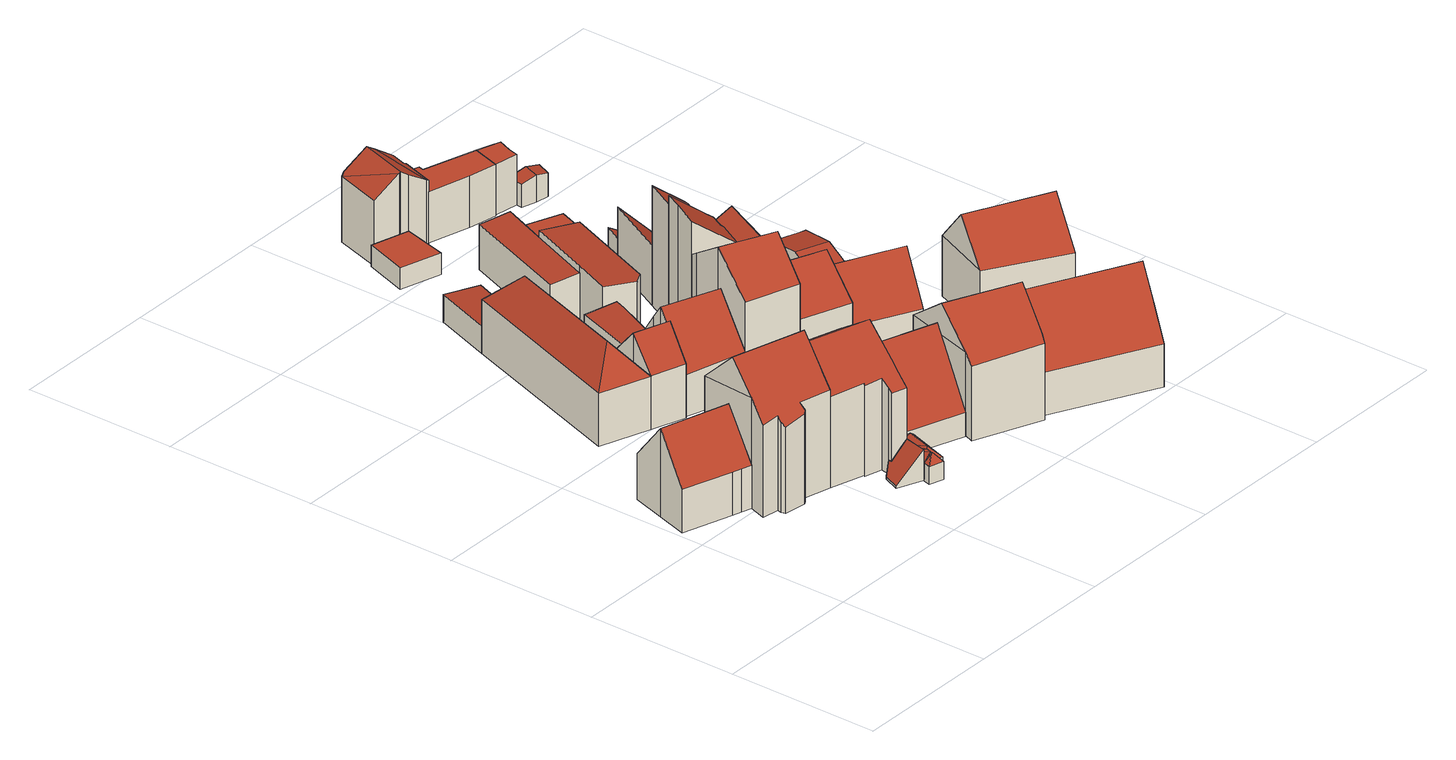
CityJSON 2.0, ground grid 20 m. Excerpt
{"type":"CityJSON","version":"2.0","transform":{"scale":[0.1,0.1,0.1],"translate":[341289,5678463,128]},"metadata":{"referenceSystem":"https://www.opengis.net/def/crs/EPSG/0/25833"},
"CityObjects":{
"building1":{"type":"Building","attributes":{"Dachtyp_tdc":"tdcGableRoof","Gemeindeschluessel":14729160,"Dachneigung":53.27,"QualitaetDacherkennung":52,"Geometrietyp2DReferenz":"3000","function":"31001_9998","roofType":"3100","measuredHeight":11.56},"geometry":[{"type":"MultiSurface","lod":"2","boundaries":[[[0,1,2,3]],[[1,4,5,2]],[[4,6,7,5]],[[6,8,9,7]],[[8,10,11,9]],[[10,12,13,11]],[[12,14,15,13]],[[14,0,3,15]],[[10,8,6,4]],[[4,1,0,14,12,10]],[[3,2,5,7,9,11,13,15]]],"semantics":{"surfaces":[{"type":"WallSurface"},{"type":"RoofSurface"},{"type":"GroundSurface"}],"values":[0,0,0,0,0,0,0,0,1,1,2]}}]},
"building2":{"type":"Building","attributes":{"Dachtyp_tdc":"tdcFreeFormRoof","Gemeindeschluessel":14729160,"Dachneigung":43.11,"QualitaetDacherkennung":48,"Geometrietyp2DReferenz":"3000","function":"31001_9998","roofType":"5000","measuredHeight":18},"geometry":[{"type":"MultiSurface","lod":"2","boundaries":[[[16,17,18,19]],[[17,20,21,18]],[[20,22,23,21]],[[22,24,25,23]],[[24,26,27,25]],[[26,28,29,27]],[[28,30,31,29]],[[30,32,13,31]],[[32,33,9,13]],[[33,34,35,9]],[[34,36,37,35]],[[36,16,19,37]],[[38,34,33,39]],[[17,16,36,38,39,32,30,28,26,24,22,20]],[[33,32,39]],[[36,34,38]],[[19,18,21,23,25,27,29,31,13,9,35,37]]],"semantics":{"surfaces":[{"type":"WallSurface"},{"type":"RoofSurface"},{"type":"GroundSurface"}],"values":[0,0,0,0,0,0,0,0,0,0,0,0,1,1,0,0,2]}}]},
"building3":{"type":"Building","attributes":{"Dachtyp_tdc":"tdcPolyFlatRoof","Gemeindeschluessel":14729160,"Dachneigung":46.78,"QualitaetDacherkennung":20,"Geometrietyp2DReferenz":"3000","function":"31001_9998","roofType":"2100","measuredHeight":4.08},"geometry":[{"type":"MultiSurface","lod":"2","boundaries":[[[40,41,42,43]],[[41,44,45,42]],[[44,46,47,45]],[[46,48,49,47]],[[48,50,51,49]],[[50,40,43,51]],[[50,48,46,44,41,40]],[[43,42,45,47,49,51]]],"semantics":{"surfaces":[{"type":"WallSurface"},{"type":"RoofSurface"},{"type":"GroundSurface"}],"values":[0,0,0,0,0,0,1,2]}}]},
"building4":{"type":"Building","attributes":{"Dachtyp_tdc":"tdcGableRoof","Gemeindeschluessel":14729160,"Dachneigung":35.39,"QualitaetDacherkennung":64,"Geometrietyp2DReferenz":"3000","function":"31001_9998","roofType":"3100","measuredHeight":15.98},"geometry":[{"type":"MultiSurface","lod":"2","boundaries":[[[52,53,54,55]],[[53,56,57,54]],[[56,58,59,57]],[[58,60,61,59]],[[60,62,63,61]],[[62,64,65,63]],[[64,66,67,65]],[[66,68,69,67]],[[68,70,19,69]],[[70,71,37,19]],[[71,72,73,37]],[[72,74,35,73]],[[74,75,76,35]],[[75,52,55,76]],[[72,71,70,68,66,64,62,60,58,56,53,52]],[[52,75,74,72]],[[55,54,57,59,61,63,65,67,69,19,37,73,35,76]]],"semantics":{"surfaces":[{"type":"WallSurface"},{"type":"RoofSurface"},{"type":"GroundSurface"}],"values":[0,0,0,0,0,0,0,0,0,0,0,0,0,0,1,1,2]}}]},
"building5":{"type":"Building","attributes":{"Dachtyp_tdc":"tdcFreeFormRoof","Gemeindeschluessel":14729160,"Dachneigung":43.43,"QualitaetDacherkennung":20,"Geometrietyp2DReferenz":"3000","function":"31001_9998","roofType":"5000","measuredHeight":3.56},"geometry":[{"type":"MultiSurface","lod":"2","boundaries":[[[77,78,79,80]],[[78,81,51,79]],[[81,82,49,51]],[[82,83,84,49]],[[83,85,86,84]],[[85,87,88,86]],[[87,89,90,88]],[[89,91,92,90]],[[91,93,94,92]],[[93,77,80,94]],[[95,96,97,93,91]],[[98,95,91,89]],[[99,98,89,87]],[[100,99,87,85]],[[100,85,83]],[[83,99,100]],[[83,98,99]],[[83,95,98]],[[82,95,83]],[[82,96,95]],[[96,82,81]],[[101,97,96,81,78]],[[101,78,77]],[[97,101,77,93]],[[80,79,51,49,84,86,88,90,92,94]]],"semantics":{"surfaces":[{"type":"WallSurface"},{"type":"RoofSurface"},{"type":"GroundSurface"}],"values":[0,0,0,0,0,0,0,0,0,0,1,1,1,1,1,1,1,1,1,1,1,1,1,1,2]}}]},
"building6":{"type":"Building","attributes":{"Gemeindeschluessel":14729160,"Geometrietyp2DReferenz":"3000","function":"31001_9998","roofType":"9999"},"children":["building6-1","building6-2"]},
"building6-1":{"type":"BuildingPart","attributes":{"Dachtyp_tdc":"tdcGableRoof","Dachneigung":47.84,"QualitaetDacherkennung":68,"Geometrietyp2DReferenz":"3000","roofType":"3100","measuredHeight":10.83},"parents":["building6"],"geometry":[{"type":"MultiSurface","lod":"2","boundaries":[[[102,103,104,105,106]],[[103,107,108,104]],[[107,109,110,108]],[[109,111,112,110]],[[111,113,114,115,112]],[[109,107,103,102,116]],[[116,113,111,109]],[[117,105,104,108,110,112,115]],[[102,106,118,116]],[[106,105,117,118]],[[118,114,113,116]],[[117,115,114,118]]],"semantics":{"surfaces":[{"type":"WallSurface"},{"type":"RoofSurface"},{"type":"GroundSurface"},{"type":"ClosureSurface"}],"values":[0,0,0,0,0,1,1,2,0,3,0,3]}}]},
"building6-2":{"type":"BuildingPart","attributes":{"Dachtyp_tdc":"tdcHipRoof","Dachneigung":48.34,"QualitaetDacherkennung":79,"Geometrietyp2DReferenz":"3000","roofType":"3200","measuredHeight":10.8},"parents":["building6"],"geometry":[{"type":"MultiSurface","lod":"2","boundaries":[[[119,120,121,122]],[[120,123,124,121]],[[123,125,126,124]],[[125,106,105,126]],[[114,119,122,115]],[[119,114,127]],[[125,123,120,128]],[[114,118,106,125,128,127]],[[120,119,127,128]],[[122,121,124,126,105,117,115]],[[118,117,105,106]],[[114,115,117,118]]],"semantics":{"surfaces":[{"type":"WallSurface"},{"type":"RoofSurface"},{"type":"GroundSurface"},{"type":"ClosureSurface"}],"values":[0,0,0,0,0,1,1,1,1,2,3,3]}}]},
"building7":{"type":"Building","attributes":{"Dachtyp_tdc":"tdcPolyFlatRoof","Gemeindeschluessel":14729160,"Dachneigung":3.84,"QualitaetDacherkennung":62,"Geometrietyp2DReferenz":"3000","function":"31001_9998","roofType":"2100","measuredHeight":6.87},"geometry":[{"type":"MultiSurface","lod":"2","boundaries":[[[107,129,130,131]],[[129,132,133,130]],[[132,134,135,133]],[[134,136,137,135]],[[136,138,139,137]],[[138,107,131,139]],[[138,136,134,132,129,107]],[[131,130,133,135,137,139]]],"semantics":{"surfaces":[{"type":"WallSurface"},{"type":"RoofSurface"},{"type":"GroundSurface"}],"values":[0,0,0,0,0,0,1,2]}}]},
"building8":{"type":"Building","attributes":{"Dachtyp_tdc":"tdcGableRoof","Gemeindeschluessel":14729160,"Dachneigung":52.69,"QualitaetDacherkennung":58,"Geometrietyp2DReferenz":"3000","function":"31001_9998","roofType":"3100","measuredHeight":11.39},"geometry":[{"type":"MultiSurface","lod":"2","boundaries":[[[140,141,142,143]],[[141,144,145,142]],[[144,146,147,145]],[[146,148,149,147]],[[148,150,151,149]],[[150,152,153,151]],[[152,154,155,153]],[[154,140,143,155]],[[150,148,146,144]],[[144,141,140,154,152,150]],[[143,142,145,147,149,151,153,155]]],"semantics":{"surfaces":[{"type":"WallSurface"},{"type":"RoofSurface"},{"type":"GroundSurface"}],"values":[0,0,0,0,0,0,0,0,1,1,2]}}]},
"building9":{"type":"Building","attributes":{"Dachtyp_tdc":"tdcFreeFormRoof","Gemeindeschluessel":14729160,"Dachneigung":55.13,"QualitaetDacherkennung":49,"Geometrietyp2DReferenz":"3000","function":"31001_9998","roofType":"5000","measuredHeight":11.74},"geometry":[{"type":"MultiSurface","lod":"2","boundaries":[[[156,157,158,159]],[[157,160,161,158]],[[160,162,163,161]],[[162,164,165,163]],[[164,156,159,165]],[[164,166,167,156]],[[166,162,160,157,167]],[[157,156,167]],[[164,162,166]],[[159,158,161,163,165]]],"semantics":{"surfaces":[{"type":"WallSurface"},{"type":"RoofSurface"},{"type":"GroundSurface"}],"values":[0,0,0,0,0,1,1,0,0,2]}}]},
"building10":{"type":"Building","attributes":{"Dachtyp_tdc":"tdcPolyFlatRoof","Gemeindeschluessel":14729160,"Dachneigung":3.9,"QualitaetDacherkennung":78,"Geometrietyp2DReferenz":"3000","function":"31001_9998","roofType":"2100","measuredHeight":3.6},"geometry":[{"type":"MultiSurface","lod":"2","boundaries":[[[168,169,170,171]],[[169,172,124,170]],[[172,173,121,124]],[[173,168,171,121]],[[173,172,169,168]],[[171,170,124,121]]],"semantics":{"surfaces":[{"type":"WallSurface"},{"type":"RoofSurface"},{"type":"GroundSurface"}],"values":[0,0,0,0,1,2]}}]},
"building11":{"type":"Building","attributes":{"Dachtyp_tdc":"tdcPolyFlatRoof","Gemeindeschluessel":14729160,"Dachneigung":11.31,"QualitaetDacherkennung":52,"Geometrietyp2DReferenz":"3000","function":"31001_9998","roofType":"2100","measuredHeight":2.86},"geometry":[{"type":"MultiSurface","lod":"2","boundaries":[[[174,175,176,177]],[[175,178,139,176]],[[178,179,137,139]],[[179,174,177,137]],[[179,178,175,174]],[[177,176,139,137]]],"semantics":{"surfaces":[{"type":"WallSurface"},{"type":"RoofSurface"},{"type":"GroundSurface"}],"values":[0,0,0,0,1,2]}}]},
"building12":{"type":"Building","attributes":{"Dachtyp_tdc":"tdcPolyFlatRoof","Gemeindeschluessel":14729160,"Dachneigung":11.25,"QualitaetDacherkennung":37,"Geometrietyp2DReferenz":"3000","function":"31001_9998","roofType":"2100","measuredHeight":2.86},"geometry":[{"type":"MultiSurface","lod":"2","boundaries":[[[180,174,177,176]],[[174,181,182,177]],[[181,183,184,182]],[[183,185,186,184]],[[185,180,176,186]],[[185,183,181,174,180]],[[176,177,182,184,186]]],"semantics":{"surfaces":[{"type":"WallSurface"},{"type":"RoofSurface"},{"type":"GroundSurface"}],"values":[0,0,0,0,0,1,2]}}]},
"building13":{"type":"Building","attributes":{"Dachtyp_tdc":"tdcFreeFormRoof","Gemeindeschluessel":14729160,"Dachneigung":37.39,"QualitaetDacherkennung":74,"Geometrietyp2DReferenz":"3000","function":"31001_9998","roofType":"5000","measuredHeight":14.71},"geometry":[{"type":"MultiSurface","lod":"2","boundaries":[[[187,188,189,190]],[[188,191,192,189]],[[191,193,194,192]],[[193,195,196,194]],[[195,197,198,196]],[[197,187,190,198]],[[199,193,191,200]],[[197,195,199,200,188,187]],[[191,188,200]],[[195,193,199]],[[190,189,192,194,196,198]]],"semantics":{"surfaces":[{"type":"WallSurface"},{"type":"RoofSurface"},{"type":"GroundSurface"}],"values":[0,0,0,0,0,0,1,1,0,0,2]}}]},
"building14":{"type":"Building","attributes":{"Gemeindeschluessel":14729160,"Geometrietyp2DReferenz":"3000","function":"31001_9998","roofType":"9999"},"children":["building14-1","building14-2","building14-3"]},
"building14-1":{"type":"BuildingPart","attributes":{"Dachtyp_tdc":"tdcPolyFlatRoof","Dachneigung":37.48,"QualitaetDacherkennung":53,"Geometrietyp2DReferenz":"3000","roofType":"2100","measuredHeight":16.77},"parents":["building14"],"geometry":[{"type":"MultiSurface","lod":"2","boundaries":[[[201,202,203,204,205]],[[202,206,207,208,203]],[[209,210,211,212,213]],[[210,214,215,211]],[[214,216,217,215]],[[216,218,219,217]],[[218,216,214,210,209,206,202,201,220]],[[204,203,208,212,211,215,217,219]],[[209,213,207,206]],[[213,212,208,207]],[[205,220,201]],[[204,219,218,220,205]]],"semantics":{"surfaces":[{"type":"WallSurface"},{"type":"RoofSurface"},{"type":"GroundSurface"},{"type":"ClosureSurface"}],"values":[0,0,0,0,0,0,1,2,0,3,0,3]}}]},
"building14-2":{"type":"BuildingPart","attributes":{"Dachtyp_tdc":"tdcPolyFlatRoof","Dachneigung":37.72,"QualitaetDacherkennung":62,"Geometrietyp2DReferenz":"3000","roofType":"2100","measuredHeight":15.59},"parents":["building14"],"geometry":[{"type":"MultiSurface","lod":"2","boundaries":[[[207,221,222,208]],[[221,223,224,222]],[[223,225,226,224]],[[225,213,212,226]],[[213,225,223,221,207]],[[208,222,224,226,212]],[[208,212,213,207]]],"semantics":{"surfaces":[{"type":"WallSurface"},{"type":"RoofSurface"},{"type":"GroundSurface"},{"type":"ClosureSurface"}],"values":[0,0,0,0,1,2,3]}}]},
"building14-3":{"type":"BuildingPart","attributes":{"Dachtyp_tdc":"tdcGableRoof","Dachneigung":33.94,"QualitaetDacherkennung":53,"Geometrietyp2DReferenz":"3000","roofType":"3100","measuredHeight":16.5},"parents":["building14"],"geometry":[{"type":"MultiSurface","lod":"2","boundaries":[[[227,228,229,219,218]],[[228,230,231,229]],[[230,232,233,231]],[[232,234,147,233]],[[234,235,236,147]],[[235,237,142,236]],[[237,205,204,142]],[[235,234,232,230]],[[230,228,227,220,205,237,235]],[[219,229,231,233,147,236,142,204]],[[218,220,227]],[[219,204,205,220,218]]],"semantics":{"surfaces":[{"type":"WallSurface"},{"type":"RoofSurface"},{"type":"GroundSurface"},{"type":"ClosureSurface"}],"values":[0,0,0,0,0,0,0,1,1,2,0,3]}}]},
"building15":{"type":"Building","attributes":{"Dachtyp_tdc":"tdcPolyFlatRoof","Gemeindeschluessel":14729160,"Dachneigung":5.86,"QualitaetDacherkennung":78,"Geometrietyp2DReferenz":"3000","function":"31001_9998","roofType":"2100","measuredHeight":7.27},"geometry":[{"type":"MultiSurface","lod":"2","boundaries":[[[238,239,240,241]],[[239,242,243,240]],[[242,244,245,243]],[[244,246,247,245]],[[246,248,249,247]],[[248,238,241,249]],[[248,246,244,242,239,238]],[[241,240,243,245,247,249]]],"semantics":{"surfaces":[{"type":"WallSurface"},{"type":"RoofSurface"},{"type":"GroundSurface"}],"values":[0,0,0,0,0,0,1,2]}}]},
"building16":{"type":"Building","attributes":{"Dachtyp_tdc":"tdcPolyFlatRoof","Gemeindeschluessel":14729160,"Dachneigung":5.44,"QualitaetDacherkennung":81,"Geometrietyp2DReferenz":"3000","function":"31001_9998","roofType":"2100","measuredHeight":6.27},"geometry":[{"type":"MultiSurface","lod":"2","boundaries":[[[250,251,245,252]],[[251,253,243,245]],[[253,254,255,243]],[[254,256,257,255]],[[256,258,259,257]],[[258,250,252,259]],[[258,256,254,253,251,250]],[[252,245,243,255,257,259]]],"semantics":{"surfaces":[{"type":"WallSurface"},{"type":"RoofSurface"},{"type":"GroundSurface"}],"values":[0,0,0,0,0,0,1,2]}}]},
"building17":{"type":"Building","attributes":{"Dachtyp_tdc":"tdcLeanToRoof","Gemeindeschluessel":14729160,"Dachneigung":0,"QualitaetDacherkennung":100,"Geometrietyp2DReferenz":"3000","function":"31001_9998","roofType":"2100","measuredHeight":2.85},"geometry":[{"type":"MultiSurface","lod":"2","boundaries":[[[260,261,262,263]],[[261,264,265,262]],[[264,266,267,265]],[[266,260,263,267]],[[266,264,261,260]],[[263,262,265,267]]],"semantics":{"surfaces":[{"type":"WallSurface"},{"type":"RoofSurface"},{"type":"GroundSurface"}],"values":[0,0,0,0,1,2]}}]},
"building18":{"type":"Building","attributes":{"Dachtyp_tdc":"tdcGableRoof","Gemeindeschluessel":14729160,"Dachneigung":35.5,"QualitaetDacherkennung":65,"Geometrietyp2DReferenz":"3000","function":"31001_9998","roofType":"3100","measuredHeight":11.97},"geometry":[{"type":"MultiSurface","lod":"2","boundaries":[[[268,269,270,271]],[[269,272,273,270]],[[272,274,275,273]],[[274,276,277,275]],[[276,278,279,277]],[[278,280,281,279]],[[280,282,283,281]],[[282,284,285,283]],[[284,286,287,285]],[[286,288,289,287]],[[288,290,291,289]],[[290,292,293,291]],[[292,268,271,293]],[[288,286,284,282]],[[282,280,278,276,274,272,269,268,292,290,288]],[[271,270,273,275,277,279,281,283,285,287,289,291,293]]],"semantics":{"surfaces":[{"type":"WallSurface"},{"type":"RoofSurface"},{"type":"GroundSurface"}],"values":[0,0,0,0,0,0,0,0,0,0,0,0,0,1,1,2]}}]},
"building19":{"type":"Building","attributes":{"Dachtyp_tdc":"tdcFreeFormRoof","Gemeindeschluessel":14729160,"Dachneigung":54.23,"QualitaetDacherkennung":76,"Geometrietyp2DReferenz":"3000","function":"31001_9998","roofType":"5000","measuredHeight":10.75},"geometry":[{"type":"MultiSurface","lod":"2","boundaries":[[[294,295,296,297]],[[295,298,285,296]],[[298,299,281,285]],[[299,300,301,281]],[[300,302,303,301]],[[302,304,305,303]],[[304,294,297,305]],[[295,306,307,298]],[[304,302,300,299,307,306,294]],[[299,298,307]],[[295,294,306]],[[297,296,285,281,301,303,305]]],"semantics":{"surfaces":[{"type":"WallSurface"},{"type":"RoofSurface"},{"type":"GroundSurface"}],"values":[0,0,0,0,0,0,0,1,1,0,0,2]}}]},
"building20":{"type":"Building","attributes":{"Dachtyp_tdc":"tdcPolyFlatRoof","Gemeindeschluessel":14729160,"Dachneigung":0,"QualitaetDacherkennung":9,"Geometrietyp2DReferenz":"3000","function":"31001_9998","roofType":"1000","measuredHeight":5.79},"geometry":[{"type":"MultiSurface","lod":"2","boundaries":[[[308,309,310,311]],[[309,312,313,310]],[[312,314,315,313]],[[314,308,311,315]],[[314,312,309,308]],[[311,310,313,315]]],"semantics":{"surfaces":[{"type":"WallSurface"},{"type":"RoofSurface"},{"type":"GroundSurface"}],"values":[0,0,0,0,1,2]}}]},
"building21":{"type":"Building","attributes":{"Dachtyp_tdc":"tdcFreeFormRoof","Gemeindeschluessel":14729160,"Dachneigung":53.72,"QualitaetDacherkennung":67,"Geometrietyp2DReferenz":"3000","function":"31001_9998","roofType":"5000","measuredHeight":13.29},"geometry":[{"type":"MultiSurface","lod":"2","boundaries":[[[316,317,194,196]],[[317,318,319,194]],[[318,320,321,319]],[[320,322,323,321]],[[322,324,325,323]],[[324,326,327,325]],[[326,316,196,327]],[[324,328,329,316,326]],[[328,322,320,318,317,329]],[[317,316,329]],[[324,322,328]],[[196,194,319,321,323,325,327]]],"semantics":{"surfaces":[{"type":"WallSurface"},{"type":"RoofSurface"},{"type":"GroundSurface"}],"values":[0,0,0,0,0,0,0,1,1,0,0,2]}}]},
"building22":{"type":"Building","attributes":{"Dachtyp_tdc":"tdcFreeFormRoof","Gemeindeschluessel":14729160,"Dachneigung":46.9,"QualitaetDacherkennung":8,"Geometrietyp2DReferenz":"3000","function":"31001_9998","roofType":"5000","measuredHeight":5.67},"geometry":[{"type":"MultiSurface","lod":"2","boundaries":[[[330,331,332,333]],[[331,334,335,332]],[[334,336,337,335]],[[336,338,339,337]],[[338,340,341,339]],[[340,330,333,341]],[[342,340,338]],[[343,344,342,338,336]],[[343,334,331]],[[334,343,336]],[[344,343,331,330]],[[342,344,330,340]],[[333,332,335,337,339,341]]],"semantics":{"surfaces":[{"type":"WallSurface"},{"type":"RoofSurface"},{"type":"GroundSurface"}],"values":[0,0,0,0,0,0,1,1,1,1,1,1,2]}}]},
"building23":{"type":"Building","attributes":{"Dachtyp_tdc":"tdcPolyFlatRoof","Gemeindeschluessel":14729160,"Dachneigung":45.17,"QualitaetDacherkennung":68,"Geometrietyp2DReferenz":"3000","function":"31001_9998","roofType":"2100","measuredHeight":7.78},"geometry":[{"type":"MultiSurface","lod":"2","boundaries":[[[345,346,347,348]],[[346,349,224,347]],[[349,350,222,224]],[[350,345,348,222]],[[350,349,346,345]],[[348,347,224,222]]],"semantics":{"surfaces":[{"type":"WallSurface"},{"type":"RoofSurface"},{"type":"GroundSurface"}],"values":[0,0,0,0,1,2]}}]},
"building24":{"type":"Building","attributes":{"Gemeindeschluessel":14729160,"QualitaetDacherkennung":100,"Geometrietyp2DReferenz":"3000","function":"31001_9998","roofType":"9999"},"children":["building24-1","building24-2"]},
"building24-1":{"type":"BuildingPart","attributes":{"Dachtyp_tdc":"tdcLeanToRoof","Dachneigung":0,"QualitaetDacherkennung":100,"Geometrietyp2DReferenz":"3000","roofType":"2100","measuredHeight":6.67},"parents":["building24"],"geometry":[{"type":"MultiSurface","lod":"2","boundaries":[[[351,352,353,354]],[[352,355,356,353]],[[355,357,358,356]],[[357,359,360,358]],[[359,361,362,360]],[[361,363,364,362]],[[363,365,366,364]],[[365,367,368,366]],[[367,369,370,368]],[[369,367,365,363,361,359,357,355,352,351,371]],[[372,354,353,356,358,360,362,364,366,368,370]],[[354,372,371,351]],[[372,370,369,371]]],"semantics":{"surfaces":[{"type":"WallSurface"},{"type":"RoofSurface"},{"type":"GroundSurface"},{"type":"ClosureSurface"}],"values":[0,0,0,0,0,0,0,0,0,1,2,3,3]}}]},
"building24-2":{"type":"BuildingPart","attributes":{"Dachtyp_tdc":"tdcGableRoof","Dachneigung":32.79,"QualitaetDacherkennung":100,"Geometrietyp2DReferenz":"3000","roofType":"3100","measuredHeight":10.93},"parents":["building24"],"geometry":[{"type":"MultiSurface","lod":"2","boundaries":[[[373,374,375,376]],[[374,377,378,375]],[[377,379,380,378]],[[379,381,382,380]],[[381,383,384,382]],[[383,385,386,384]],[[385,387,388,386]],[[387,389,390,388]],[[389,391,351,354,392,390]],[[393,394,395,396,370,369]],[[394,397,398,395]],[[397,399,400,398]],[[399,373,376,400]],[[373,399,381,379,377]],[[374,373,377]],[[394,393,391,389,387,385,383]],[[383,381,399,397,394]],[[376,375,378,380,382,384,386,388,390,392,396,395,398,400]],[[396,392,354,372,370]],[[369,371,351,391,393]],[[372,354,351,371]],[[369,370,372,371]]],"semantics":{"surfaces":[{"type":"WallSurface"},{"type":"RoofSurface"},{"type":"GroundSurface"},{"type":"ClosureSurface"}],"values":[0,0,0,0,0,0,0,0,0,0,0,0,0,1,1,1,1,2,0,0,3,3]}}]},
"building25":{"type":"Building","attributes":{"Dachtyp_tdc":"tdcPolyFlatRoof","Gemeindeschluessel":14729160,"Dachneigung":0,"QualitaetDacherkennung":70,"Geometrietyp2DReferenz":"3000","function":"31001_9998","roofType":"1000","measuredHeight":2.84},"geometry":[{"type":"MultiSurface","lod":"2","boundaries":[[[401,402,403,301]],[[402,404,405,403]],[[404,406,303,405]],[[406,401,301,303]],[[406,404,402,401]],[[301,403,405,303]]],"semantics":{"surfaces":[{"type":"WallSurface"},{"type":"RoofSurface"},{"type":"GroundSurface"}],"values":[0,0,0,0,1,2]}}]},
"building26":{"type":"Building","attributes":{"Dachtyp_tdc":"tdcPolyFlatRoof","Gemeindeschluessel":14729160,"Dachneigung":27.58,"QualitaetDacherkennung":27,"Geometrietyp2DReferenz":"3000","function":"31001_9998","roofType":"2100","measuredHeight":3.65},"geometry":[{"type":"MultiSurface","lod":"2","boundaries":[[[407,408,409,410]],[[408,411,412,409]],[[411,413,414,412]],[[413,407,410,414]],[[413,411,408,407]],[[410,409,412,414]]],"semantics":{"surfaces":[{"type":"WallSurface"},{"type":"RoofSurface"},{"type":"GroundSurface"}],"values":[0,0,0,0,1,2]}}]},
"building27":{"type":"Building","attributes":{"Dachtyp_tdc":"tdcPolyFlatRoof","Gemeindeschluessel":14729160,"Dachneigung":30.25,"QualitaetDacherkennung":75,"Geometrietyp2DReferenz":"3000","function":"31001_9998","roofType":"2100","measuredHeight":6.14},"geometry":[{"type":"MultiSurface","lod":"2","boundaries":[[[415,416,417,418]],[[416,419,420,417]],[[419,421,422,420]],[[421,423,424,422]],[[423,340,425,424]],[[340,338,426,425]],[[338,427,428,426]],[[427,415,418,428]],[[427,338,340,423,421,419,416,415]],[[418,417,420,422,424,425,426,428]]],"semantics":{"surfaces":[{"type":"WallSurface"},{"type":"RoofSurface"},{"type":"GroundSurface"}],"values":[0,0,0,0,0,0,0,0,1,2]}}]},
"building28":{"type":"Building","attributes":{"Dachtyp_tdc":"tdcPolyFlatRoof","Gemeindeschluessel":14729160,"Dachneigung":0,"QualitaetDacherkennung":0,"Geometrietyp2DReferenz":"3000","BezugspunktDach":"2000","function":"31001_9998","measuredHeight":5.06},"geometry":[{"type":"MultiSurface","lod":"2","boundaries":[[[429,430,431,432]],[[432,431,433,434]],[[431,430,435,433]],[[430,429,436,435]],[[429,432,434,436]],[[434,433,435,436]]],"semantics":{"surfaces":[{"type":"RoofSurface"},{"type":"WallSurface"},{"type":"GroundSurface"}],"values":[0,1,1,1,1,2]}}]},
"building29":{"type":"Building","attributes":{"Dachtyp_tdc":"tdcFreeFormRoof","Gemeindeschluessel":14729160,"Dachneigung":15.99,"QualitaetDacherkennung":23,"Geometrietyp2DReferenz":"3000","function":"31001_9998","roofType":"5000","measuredHeight":3.02},"geometry":[{"type":"MultiSurface","lod":"2","boundaries":[[[437,438,439,440]],[[438,441,442,439]],[[441,443,444,442]],[[443,445,446,444]],[[445,447,448,446]],[[447,449,450,448]],[[449,451,452,450]],[[451,437,440,452]],[[453,454,455,456,457,458,447]],[[459,460,461,455,454]],[[437,456,455,461,438]],[[438,461,460,441]],[[441,460,459,443]],[[443,459,454,453,445]],[[449,458,457,451]],[[447,458,449]],[[451,457,456,437]],[[445,453,447]],[[440,439,442,444,446,448,450,452]]],"semantics":{"surfaces":[{"type":"WallSurface"},{"type":"RoofSurface"},{"type":"GroundSurface"}],"values":[0,0,0,0,0,0,0,0,1,1,0,0,0,0,0,0,0,0,2]}}]},
"building30":{"type":"Building","attributes":{"Dachtyp_tdc":"tdcLeanToRoof","Gemeindeschluessel":14729160,"Dachneigung":0,"QualitaetDacherkennung":100,"Geometrietyp2DReferenz":"3000","function":"31001_9998","roofType":"2100","measuredHeight":6.58},"geometry":[{"type":"MultiSurface","lod":"2","boundaries":[[[462,463,464,465]],[[463,365,466,464]],[[365,361,467,466]],[[361,468,469,467]],[[468,470,471,469]],[[470,462,465,471]],[[470,468,361,365,463,462]],[[465,464,466,467,469,471]]],"semantics":{"surfaces":[{"type":"WallSurface"},{"type":"RoofSurface"},{"type":"GroundSurface"}],"values":[0,0,0,0,0,0,1,2]}}]},
"building31":{"type":"Building","attributes":{"Dachtyp_tdc":"tdcGableRoof","Gemeindeschluessel":14729160,"Dachneigung":48.98,"QualitaetDacherkennung":57,"Geometrietyp2DReferenz":"3000","function":"31001_9998","roofType":"3100","measuredHeight":12.87},"geometry":[{"type":"MultiSurface","lod":"2","boundaries":[[[472,473,474,475]],[[473,476,477,474]],[[476,478,479,477]],[[478,472,475,479]],[[476,473,480]],[[472,478,481]],[[473,472,481,480]],[[478,476,480,481]],[[475,474,477,479]]],"semantics":{"surfaces":[{"type":"WallSurface"},{"type":"RoofSurface"},{"type":"GroundSurface"}],"values":[0,0,0,0,0,0,1,1,2]}}]},
"building32":{"type":"Building","attributes":{"Dachtyp_tdc":"tdcGableRoof","Gemeindeschluessel":14729160,"Dachneigung":13.93,"QualitaetDacherkennung":100,"Geometrietyp2DReferenz":"3000","function":"31001_9998","roofType":"3100","measuredHeight":3.57},"geometry":[{"type":"MultiSurface","lod":"2","boundaries":[[[482,483,484,465]],[[483,485,486,484]],[[485,487,488,486]],[[487,489,490,488]],[[489,491,492,490]],[[491,493,464,492]],[[493,482,465,464]],[[489,487,485,483]],[[483,482,493,491,489]],[[465,484,486,488,490,492,464]]],"semantics":{"surfaces":[{"type":"WallSurface"},{"type":"RoofSurface"},{"type":"GroundSurface"}],"values":[0,0,0,0,0,0,0,1,1,2]}}]}
},
"vertices":[
[67,210,66],[2,230,67],[2,230,10],[67,210,10],[15,271,125],[15,271,10],[28,315,70],[28,315,10],[117,289,69],[117,289,10],[105,245,125],[105,245,10],[92,202,66],[92,202,10],[79,206,66],[79,206,10],
[181,161,138],[140,172,137],[140,172,10],[181,161,10],[140,164,130],[140,164,10],[137,162,127],[137,162,10],[107,166,122],[107,166,10],[106,171,127],[106,171,10],[107,177,133],[107,177,10],[85,180,130],[85,180,10],[92,202,154],[117,289,139],[218,270,131],[218,270,10],[186,177,155],[186,177,10],[197,210,190],[102,237,190],
[222,99,16],[232,121,16],[232,121,13],[222,99,13],[246,129,28],[246,129,13],[245,124,29],[245,124,13],[265,118,51],[265,118,13],[255,86,53],[255,86,13],
[287,188,170],[273,142,135],[273,142,10],[287,188,10],[270,134,129],[270,134,10],[265,118,117],[265,118,10],[245,124,117],[245,124,10],[246,129,121],[246,129,10],[248,140,129],[248,140,10],[225,146,128],[225,146,10],[226,148,130],[226,148,10],[181,161,129],[186,177,141],[199,215,170],[199,215,10],[218,270,129],[305,244,129],[305,244,10],
[252,76,36],[255,85,36],[255,85,13],[252,76,13],[255,86,36],[265,118,36],[270,134,36],[270,134,13],[273,142,36],[273,142,13],[297,134,36],[297,134,13],[278,77,36],[278,77,13],[274,79,36],[274,79,13],[271,70,36],[271,70,13],[268,91,46],[265,84,46],[265,82,46],[270,93,48],[281,126,48],[278,132,44],[263,82,45],
[182,466,78],[195,461,78],[195,461,8],[182,466,8],[182,466,77],[229,450,78],[229,450,8],[217,417,116],[217,417,8],[204,384,78],[204,384,8],[160,399,78],[160,399,77],[160,399,8],[171,433,116],[171,433,8],[171,433,77],
[95,422,77],[173,650,78],[173,650,8],[95,422,8],[218,634,78],[218,634,8],[237,628,78],[237,628,8],[139,445,116],[193,605,116],
[195,461,75],[195,461,9],[229,450,9],[222,543,75],[222,543,9],[263,529,78],[263,529,9],[258,515,78],[258,515,9],[245,486,78],[245,486,9],
[280,471,54],[315,456,56],[315,456,10],[280,471,10],[297,408,124],[297,408,10],[279,359,68],[279,359,10],[204,384,64],[204,384,10],[224,436,124],[224,436,10],[229,450,104],[229,450,10],[245,486,52],[245,486,10],
[273,142,42],[305,244,68],[305,244,11],[273,142,11],[402,220,56],[402,220,11],[402,217,59],[402,217,11],[362,111,42],[362,111,11],[383,168,128],[291,199,128],
[200,726,44],[247,710,40],[247,710,8],[200,726,8],[218,634,40],[173,650,44],
[293,497,32],[280,471,37],[280,471,9],[293,497,9],[245,486,38],[258,515,32],
[280,471,38],[304,518,27],[304,518,9],[338,501,27],[338,501,9],[315,456,37],[315,456,9],
[357,98,109],[362,111,120],[362,111,12],[357,98,12],[402,217,111],[402,217,12],[499,173,111],[499,173,12],[448,70,119],[448,70,12],[443,62,112],[443,62,12],[471,116,159],[379,158,159],
[322,469,177],[338,501,178],[338,501,10],[322,469,10],[322,469,134],[349,523,178],[349,523,166],[349,523,10],[388,503,144],[398,498,136],[398,498,10],[388,503,10],[388,503,132],[390,482,136],[390,482,10],[394,480,132],[394,480,10],[374,442,132],[374,442,10],[370,444,136],
[370,563,166],[370,563,10],[406,545,135],[406,545,10],[409,543,132],[409,543,10],
[374,442,136],[391,433,137],[391,433,10],[367,382,175],[367,382,10],[345,333,135],[345,333,10],[279,359,132],[299,413,175],[299,413,10],[315,456,144],
[313,539,77],[273,557,82],[273,557,9],[313,539,9],[294,606,81],[294,606,9],[327,690,81],[327,690,9],[376,671,76],[376,671,9],[328,547,76],[328,547,9],
[340,723,72],[327,690,72],[340,723,9],[294,606,72],[258,620,68],[258,620,9],[313,764,68],[313,764,9],[351,750,72],[351,750,9],
[296,851,35],[281,793,35],[281,793,7],[296,851,7],[227,809,35],[227,809,7],[246,865,35],[246,865,7],
[395,442,86],[401,439,86],[401,439,11],[395,442,11],[399,434,90],[399,434,11],[435,418,91],[435,418,11],[439,427,84],[439,427,11],[453,421,84],[453,421,11],[438,381,115],[438,381,11],[429,361,130],[429,361,11],[408,308,90],[408,308,11],[345,333,89],[345,333,11],[369,386,130],[369,386,11],[391,433,93],[391,433,11],[393,436,90],[393,436,11],
[522,340,70],[486,269,60],[486,269,11],[522,340,11],[408,308,60],[438,381,69],[480,364,65],[480,364,11],[517,350,61],[517,350,11],[513,342,72],[513,342,11],[505,307,119],[424,347,119],
[388,704,69],[376,671,69],[376,671,11],[388,704,11],[327,690,69],[327,690,11],[340,723,69],[340,723,11],
[448,70,68],[499,173,72],[501,176,68],[501,176,12],[553,144,74],[553,144,12],[634,105,71],[634,105,12],[595,27,107],[595,27,12],[582,2,68],[582,2,12],[608,53,145],[473,121,145],
[475,475,49],[453,421,49],[453,421,10],[475,475,10],[439,427,49],[439,427,10],[423,434,49],[423,434,10],[444,486,49],[444,486,10],[444,487,49],[444,487,10],[445,486,49],[444,443,66],[453,465,66],
[412,645,88],[448,627,47],[448,627,10],[412,645,10],[406,545,47],[370,563,88],
[336,886,76],[344,883,76],[344,883,9],[336,886,9],[346,890,76],[346,890,9],[359,886,76],[359,886,9],[357,879,76],[357,879,9],[427,858,76],[427,858,9],[426,855,76],[426,855,9],[416,822,76],[416,822,9],[378,829,76],[378,829,9],[323,844,76],[323,844,9],[335,882,76],[335,882,9],
[284,855,114],[250,864,91],[250,864,6],[284,855,6],[269,925,91],[269,925,6],[275,927,94],[275,927,6],[305,918,116],[305,918,6],[314,915,110],[314,915,6],[336,908,95],[336,908,6],[338,906,93],[338,906,6],[332,887,93],[332,887,6],[336,886,91],[336,886,6],[323,844,91],[321,845,92],[321,845,6],[323,844,6],[296,851,108],[296,851,6],[285,854,116],[285,854,6],
[480,364,40],[499,412,40],[499,412,11],[536,398,40],[536,398,11],[517,350,40],
[424,668,47],[460,650,26],[460,650,11],[424,668,11],[448,627,26],[448,627,11],[412,645,47],[412,645,11],
[476,582,45],[516,565,70],[516,565,9],[476,582,9],[485,498,69],[485,498,9],[480,486,68],[480,486,9],[475,475,68],[475,475,9],[444,487,9],[444,486,9],[438,489,45],[438,489,9],
[498,478,62],[503,490,62],[485,498,62],[480,486,62],[485,498,12],[480,486,12],[503,490,12],[498,478,12],
[511,457,22],[533,521,22],[533,521,12],[511,457,12],[568,509,22],[568,509,12],[575,506,22],[575,506,12],[549,432,22],[549,432,12],[536,398,22],[536,398,12],[499,412,22],[499,412,12],[495,414,22],[495,414,12],[549,432,33],[560,461,42],[518,476,42],[511,457,36],[495,414,23],[499,412,23],[575,506,33],[568,509,32],[533,521,33],
[451,830,76],[448,817,76],[448,817,10],[451,830,10],[416,822,10],[427,858,10],[446,852,76],[446,852,10],[458,848,76],[458,848,10],
[653,184,86],[550,238,91],[550,238,13],[653,184,13],[583,318,92],[583,318,13],[691,269,88],[691,269,13],[566,278,142],[672,226,142],
[451,830,40],[474,825,45],[474,825,10],[493,821,40],[493,821,10],[484,801,41],[484,801,10],[467,804,45],[467,804,10],[447,809,40],[447,809,10],[448,817,40]
]}
